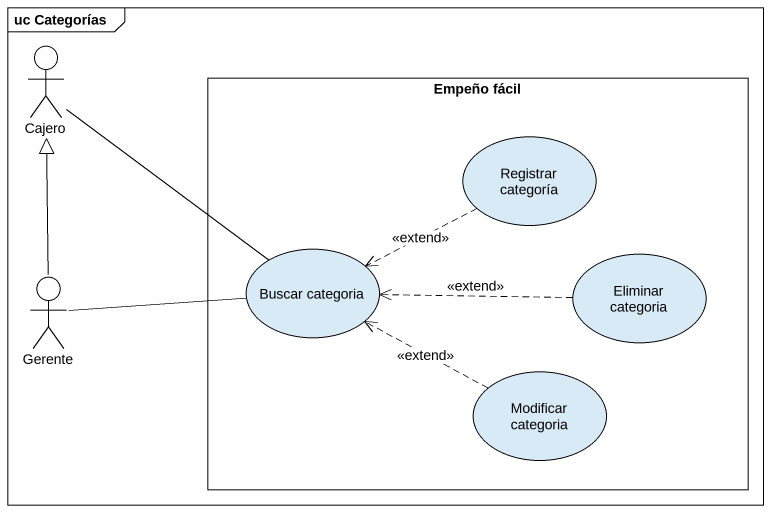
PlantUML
@startuml
mainframe uc Categorías
actor Cajero
rectangle "Empeño fácil" as Empeño_fácil {
  usecase "Registrar categoría" as Registrar_categoría
  usecase "Buscar categoria" as Buscar_categoria
  usecase "Eliminar categoria" as Eliminar_categoria
  usecase "Modificar categoria" as Modificar_categoria
}
actor Gerente
Cajero -- Buscar_categoria
Registrar_categoría .left.> Buscar_categoria : <<extend>>
Gerente -up-|> Cajero
Gerente -right- Buscar_categoria
Eliminar_categoria .left.> Buscar_categoria : <<extend>>
Modificar_categoria .left.> Buscar_categoria : <<extend>>
@enduml
